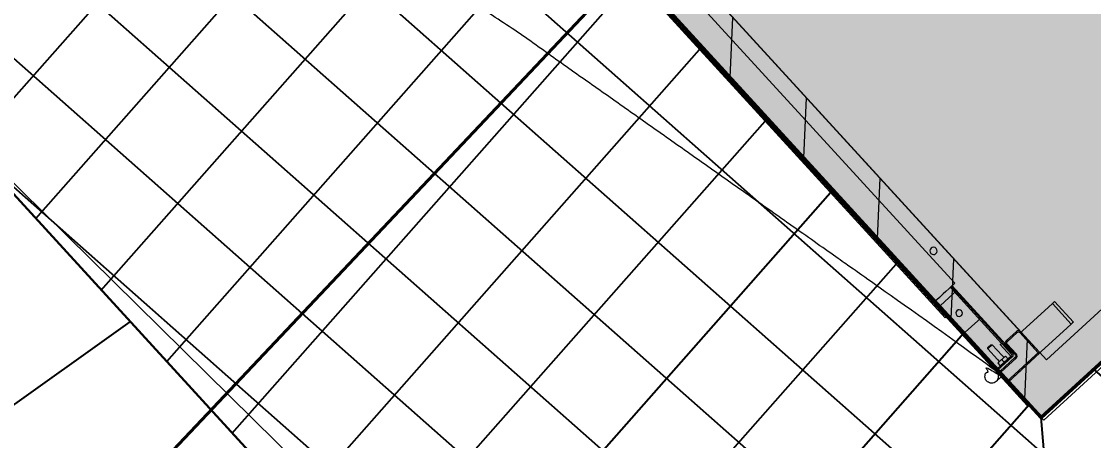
# Model space of a CAD drawing. Header units: metres. Extents: x 2302534 to 2308412, y 452340 to 454783.
# Drawn here: x 2306840.295 to 2306842.061, y 453318.71 to 453319.4 of the extents above; entities that cross this region are included whole.
import ezdxf

# ---------------------------------------------------------------- set-up
doc = ezdxf.new("R2010")
doc.units = ezdxf.units.M
for name, color, linetype in [('АД_серый', 250, 'Continuous'), ('ГП_здания', 7, 'Continuous'), ('ГП_ПЗМ', 7, 'Continuous'), ('ГП_Размеры проезд', 7, 'Continuous'), ('ПП_Дорога_Покрытия_Газон', 3, 'Continuous')]:
    doc.layers.add(name, color=color, linetype=linetype)
for name, color, linetype, lineweight in [('ГП_АД том 3.2.6', 250, 'Continuous', 40), ('ГП_Борт_БР100.20.8', 15, 'Continuous', 30), ('ГП_ВП', 1, 'Continuous', 40), ('ГП_Контур здания', 250, 'Continuous', 40)]:
    doc.layers.add(name, color=color, linetype=linetype, lineweight=lineweight)
doc.layers.add('ГП_Штриховка отмостки', color=7, linetype='Continuous', true_color=0xfbfccf)
doc.styles.add('ASML', font='isocpeui.ttf')
doc.styles.add('Ck_rus', font='isocpeur.ttf', dxfattribs={"width": 0.8, "oblique": 15, "height": 2.5})
doc.dimstyles.new('ASML', dxfattribs={"dimtxt": 2.299999999999999, "dimasz": 1.5, "dimexe": 0.5, "dimexo": 0.5, "dimgap": 0.5, "dimtad": 1, "dimzin": 0, "dimdsep": 46, "dimtxsty": 'ASML', "dimblk": 'OBLIQUE', "dimcen": 0.09, "dimdle": 0.5, "dimadec": 0, "dimazin": 0, "dimtfac": 1, "dimtofl": 0, "dimtmove": 0, "dimatfit": 3, "dimldrblk": 'NONE', "dimfxl": 1, "dimtolj": 1, "dimtzin": 0, "dimarcsym": 0})
doc.dimstyles.new('Ck_Линейный р-р', dxfattribs={"dimscale": 0, "dimtxt": 2.5, "dimasz": 1, "dimexe": 0.5, "dimexo": 0.5, "dimtad": 1, "dimzin": 1, "dimtxsty": 'Ck_rus', "dimblk": 'OBLIQUE', "dimcen": 0, "dimdle": 0.1, "dimadec": 0, "dimazin": 0, "dimtfac": 1, "dimtofl": 0, "dimtmove": 1, "dimatfit": 3, "dimfxl": 1, "dimarcsym": 0})
pattern_1 = [(44.99999999999999, (-170.550000310779, -0.6123622762524974), (-0.1325825214724776, 0.1325825214724777), [])]

# ---------------------------------------------------------------- blocks, each defined once
blk = doc.blocks.new('A$C7632e6d5')
h = blk.add_hatch(color=1)
h.dxf.hatch_style = 1
h.paths.add_polyline_path([(82.32271504960953, 71.87588236131705), (87.39814728498457, 76.58027648087591), (84.01644533313811, 80.2223901382531), (78.94500458659604, 75.51369717583293)])
at = {"layer": 'ГП_Штриховка отмостки'}
h = blk.add_hatch(dxfattribs=at)
h.set_pattern_fill('ANSI37', color=8, scale=0.05, angle=-176.0654856050259)
h.set_pattern_definition([(228.934514394974, (-2303574.436176995, -469165.0793018829), (0.1196910312101103, -0.1042862385353909), []), (318.9345143949739, (-2303574.436176995, -469165.0793018829), (0.1042862385353909, 0.1196910312101103), [])])
h.paths.add_polyline_path([(82.26973179401828, 70.46327148389535), (88.81197690265253, 76.52724751317874), (84.0688520744443, 81.63562193204416), (77.53175198938698, 75.56610468204599)])
h.paths.add_polyline_path([(82.32271504960953, 71.87588236131705), (87.39814728498457, 76.58027648087591), (84.01644533313811, 80.2223901382531), (78.94500458659604, 75.51369717583293)], flags=16)
at = {"layer": 'ПП_Дорога_Покрытия_Газон'}
h = blk.add_hatch(dxfattribs=at)
h.set_pattern_fill('ANSI37', color=256, scale=0.15, angle=-9.079720899067834)
h.set_pattern_definition([(35.92027910093217, (-2303574.436176991, -469165.0793018831), (-0.2793963600730039, 0.3856834666899221), []), (125.9202791009321, (-2303574.436176991, -469165.0793018831), (-0.3856834666899221, -0.2793963600730038), [])])
h.paths.add_polyline_path([(60.3112386232242, 59.58024125901284), (59.63095843838527, 60.3130535944947), (46.17589415889233, 47.82252489158418), (46.4391882577911, 48.06671569799073), (47.11932749673723, 47.33405518502695)], flags=17)
h.paths.add_polyline_path([(73.50080439820886, 71.82425012340536), (72.82066451897845, 72.55691130988998), (72.85923600476235, 72.5930529673351), (60.68540542153641, 61.2919118165737), (60.73043244378641, 61.33342458354309), (61.41049947589635, 60.60069636185653)], flags=17)
h.paths.add_polyline_path([(82.23717350093648, 79.93431096075801), (81.55684875277802, 80.66717131744372), (73.91982856253162, 73.57761620526435), (74.60013779532164, 72.84477257140679)], flags=17)
h.paths.add_polyline_path([(45.33974296459928, 47.04631377983605), (23.3530926797539, 26.63579169602599), (24.45249379053712, 27.65624120814027), (25.13263251492754, 26.92358125629835), (46.01999409915879, 46.31353273754939)], flags=17)
h.paths.add_polyline_path([(24.03329910337925, 25.90305880922824), (23.3530926797539, 26.63579169602599), (-8.154977762605993, -2.613195566285867), (-7.474638138897716, -3.346078563889022), (-0.811167042236775, 2.839696951850783), (-1.490673610474914, 3.571649865887593), (-0.3919996698386967, 4.592882677388843), (0.2881770255044103, 3.860207913559861), (4.391922431997954, 7.670624415099155), (3.712170023471117, 8.402842137904372), (4.738212448079138, 9.355332003324293), (5.418419823981821, 8.622624197625555)], flags=17)
h.paths.add_polyline_path([(24.18905503954738, -7.236383713898248), (26.33775655087084, -5.150277792010456), (39.35739249177277, 7.228523356141522), (49.14229197287932, 17.19616049760952), (56.56722341710701, 25.28978056699271), (69.15530583960935, 39.44374950992642), (76.79078523395583, 48.64899586181855), (81.75519590359181, 54.89451019075932), (87.93683057185262, 62.73208366596373), (93.47567666321991, 69.82270497287391), (97.11998679302633, 74.58920164138544), (102.9346037069335, 82.03830233204644), (103.7287387764081, 83.04627138003707), (94.65400612726808, 92.825449949014), (82.61929736100137, 81.65345756267197), (82.65636680880561, 81.68749484594446), (83.33650690549985, 80.95483340835199), (92.76899372274057, 89.71110743464668), (92.08885340951383, 90.44376911327709), (93.18818678800017, 91.46429158875253), (93.86832712730393, 90.73162988200782), (94.60146527923644, 91.41220952983713), (100.2956830393523, 85.27822105929955), (91.96348395757377, 77.54185506375507), (91.01050745602696, 78.56833649240434), (82.26973192067815, 70.4632713473984), (80.45642357179895, 72.41621551878052), (65.06957215163857, 58.12952651106752), (65.4772236882709, 57.69048330828081), (51.18656635843217, 44.42267238441854), (55.33618907025084, 39.95276943343924), (40.67865497199818, 26.34548599045956), (38.84153439104557, 28.32440099894302), (14.58335999352857, 5.804388232936616), (11.89521148242056, 8.700016053684521), (-6.713626878336071, -8.575450384581927), (-9.673124911263585, -5.387384687899611), (-10.35347748920321, -4.654499729338567), (-11.08635868271813, -5.334843823336996), (-6.768822535872459, -10.01108674914576), (11.25972047122195, 6.739821804163511)])
h.paths.add_polyline_path([(-5.455037850420922, -11.15863951260689), (10.36698874272406, -6.370085386035498), (19.37366076931357, -6.22347536671441), (20.68380543123931, -7.777965232788119), (21.45090384501964, -7.102505523827858), (11.1873666071333, 4.998090377135667)])
at = {"layer": 'ГП_Борт_БР100.20.8'}
blk.add_lwpolyline([(65.06957214977592, 58.12952650943771), (80.4563833079301, 72.4161781342118), (82.27040737913921, 70.46389768028166), (91.01050745369866, 78.56833649030887), (91.96348395757377, 77.54185506375507), (100.295683035627, 85.27822105964879), (94.60146527504548, 91.41220952977892), (93.86834506224841, 90.73161055770468), (93.18818678800017, 91.46429158886895), (92.08885340951383, 90.44376911310246), (92.76913203904404, 89.71095843426883), (83.3367825364694, 80.954536478268), (82.656366804149, 81.68749484646833), (81.55703501263633, 80.66697384300642), (82.23748318012804, 79.93397736363113), (74.60068394662812, 72.84418425097829), (73.91982855414972, 73.57761621009558), (72.8206645110622, 72.55691130983178), (73.50138056324793, 71.82362946728244), (61.41140568396076, 60.59971999051049)], dxfattribs=at)
at = {"layer": 'ГП_Контур здания', "color": 250, "lineweight": 50, "ltscale": 100}
blk.add_lwpolyline([(82.32271504960953, 71.87588236131705), (87.39814728498457, 76.58027648087591), (84.01644533313811, 80.2223901382531), (78.94500458659604, 75.51369717583293)], close=True, dxfattribs=at)
at = {"layer": 'ГП_Штриховка отмостки'}
blk.add_lwpolyline([(82.26973179401828, 70.46327148389535), (88.81197690265253, 76.52724751317874), (84.0688520744443, 81.63562193204416), (77.53175198938698, 75.56610468204599)], close=True, dxfattribs=at)
blk = doc.blocks.new('АД 3.2.6')
at = {"layer": 'АД_серый'}
h = blk.add_hatch(dxfattribs=at)
h.set_pattern_fill('ANSI37', color=256, scale=0.25)
h.set_pattern_definition([(45, (-2306965.942214189, -453205.9558217908), (-0.5612660075668221, 0.5612660075668221), []), (135, (-2306965.942214189, -453205.9558217908), (-0.5612660075668221, -0.5612660075668221), [])])
edge = h.paths.add_edge_path()
edge.add_line((1053.931858262978, 1206.085364604951), (1054.025428426452, 1208.204838068981))
edge.add_line((1054.025428426452, 1208.204838068981), (1018.62202177057, 1175.791896252776))
edge.add_line((1018.62202177057, 1175.791896252776), (966.9920535609126, 1128.523022957379))
edge.add_line((966.9920535609126, 1128.523022957379), (878.4835366290062, 1047.490668736223))
edge.add_line((878.4835366290062, 1047.490668736223), (841.6049879081548, 1013.727187810931))
edge.add_line((841.6049879081548, 1013.727187810931), (814.3148618540725, 988.7422119260882))
edge.add_line((814.3148618540725, 988.7422119260882), (777.4363131327555, 954.9787310006212))
edge.add_line((777.4363131327555, 954.9787310006212), (740.5577644109726, 921.2152500751544))
edge.add_line((740.5577644109726, 921.2152500751544), (666.8006669683381, 853.688288224279))
edge.add_line((666.8006669683381, 853.688288224279), (629.9221182465553, 819.9248072987538))
edge.add_line((629.9221182465553, 819.9248072987538), (593.0435695252381, 786.1613263734034))
edge.add_line((593.0435695252381, 786.1613263734034), (556.1650208039209, 752.3978454478784))
edge.add_line((556.1650208039209, 752.3978454478784), (292.4177803383209, 510.9288822882226))
edge.add_line((292.4177803383209, 510.9288822882226), (59.0611517210491, 297.2834880872979))
edge.add_arc((479.2476420179009, -161.6700198940816), 622.2499571043782, 132.4750910232818, 141.1317967697561)
edge.add_line((-5.230899143964052, 228.8111605360173), (-27.95818131137639, 200.6129245422199))
edge.add_arc((-516.7190344384871, 594.5455753061105), 627.7500337613743, 312.4752306833454, 321.13179661119204, ccw=False)
edge.add_line((-92.81738088419661, 131.5364036892424), (-212.2346827834844, 22.20554245897802))
edge.add_line((-212.2346827834844, 22.20554245897802), (-211.2217755680904, 21.09918854956049))
edge.add_line((-211.2217755680904, 21.09918854956049), (-91.80447366833687, 130.4300497798249))
edge.add_arc((-516.7190344450063, 594.5455753099523), 629.2500337688797, 312.4752306950525, 321.1317966232948)
edge.add_line((-26.79029394825921, 199.6716280389228), (-4.063011780846863, 227.869864032662))
edge.add_arc((479.2476419592276, -161.6700198383187), 620.7499570236596, 132.4750910105345, 141.1317967585854, ccw=False)
edge.add_line((60.07405624445528, 296.1771317132516), (293.4460430885665, 509.8365623930585))
edge.add_line((293.4460430885665, 509.8365623930585), (557.1779512828215, 751.2914607239654))
edge.add_line((557.1779512828215, 751.2914607239654), (594.0565019296482, 785.0549395463312))
edge.add_line((594.0565019296482, 785.0549395463312), (630.9350525764748, 818.8184183685224))
edge.add_line((630.9350525764748, 818.8184183685224), (667.8136032237671, 852.5818971908302))
edge.add_line((667.8136032237671, 852.5818971908302), (741.5707045174204, 920.1088548353292))
edge.add_line((741.5707045174204, 920.1088548353292), (778.4492551647127, 953.8723336576367))
edge.add_line((778.4492551647127, 953.8723336576367), (815.3278058115393, 987.6358124798862))
edge.add_line((815.3278058115393, 987.6358124798862), (842.6179332900792, 1012.620786808373))
edge.add_line((842.6179332900792, 1012.620786808373), (879.4964839369057, 1046.384265630448))
edge.add_line((879.4964839369057, 1046.384265630448), (968.0050054900348, 1127.416614804009))
edge.add_line((968.0050054900348, 1127.416614804009), (1019.634976395406, 1174.685485154914))
edge.add_line((1019.634976395406, 1174.685485154914), (1053.931858262978, 1206.085364604951))
blk = doc.blocks.new('_Oblique')
at = {"color": 0, "linetype": 'ByBlock', "lineweight": -2}
blk.add_line((-0.5, -0.5), (0.5, 0.5), dxfattribs=at)
blk = doc.blocks.new('*D141')
at = {"layer": 'ГП_Размеры проезд', "color": 0, "lineweight": -2, "transparency": 16777216}
for p, q in [((2306835.10241459, 453319.8646964231), (2306836.747809851, 453320.6589252528)), ((2306836.747809851, 453320.6589252528), (2306839.033147563, 453318.1619217308)), ((2306834.764839909, 453320.23353695), (2306834.427265228, 453320.6023774774)), ((2306834.443062486, 453319.9390359315), (2306834.949260173, 453320.4023242905)), ((2306834.764839909, 453320.23353695), (2306835.43998927, 453319.4958558961)), ((2306835.118211846, 453319.2013548776), (2306835.624409534, 453319.6646432368)), ((2306835.43998927, 453319.4958558961), (2306835.77756395, 453319.1270153686))]:
    blk.add_line(p, q, dxfattribs=at)
at = {"layer": 'ГП_Размеры проезд', "color": 0, "lineweight": -2, "transparency": 16777216, "xscale": 0.5, "yscale": 0.5, "zscale": 0.5}
for p, rotation in [((2306834.764839909, 453320.23353695), 312.4657500915008), ((2306835.43998927, 453319.4958558961), 132.4657500915007)]:
    blk.add_blockref('_Oblique', p, dxfattribs=dict(at, rotation=rotation))
at = {"layer": 'ГП_Размеры проезд', "color": 0, "lineweight": 25, "transparency": 16777216, "insert": (2306838.812580026, 453320.2543601943), "char_height": 1.25, "attachment_point": 5, "rotation": 312.46575009150075, "style": 'Ck_rus', "bg_fill": 3, "box_fill_scale": 1.1, "bg_fill_color": 9, "bg_fill_true_color": 13158600, "bg_fill_transparency": 0}
blk.add_mtext('1,00', dxfattribs=at)
blk = doc.blocks.new('*D142')
at = {"layer": 'ГП_Размеры проезд', "color": 0, "lineweight": -2, "transparency": 16777216}
for p, q in [((2306835.118290774, 453319.201517695), (2306835.624105354, 453319.6647039184)), ((2306835.405962885, 453319.5327423221), (2306837.02625322, 453317.7633320152)), ((2306836.216108052, 453318.6480371687), (2306840.829239868, 453318.0922264202)), ((2306840.829239868, 453318.0922264202), (2306843.250314184, 453315.4483336844)), ((2306836.671046459, 453317.5058574462), (2306837.17686104, 453317.9690436695))]:
    blk.add_line(p, q, dxfattribs=at)
at = {"layer": 'ГП_Размеры проезд', "color": 0, "lineweight": -2, "transparency": 16777216, "xscale": 0.5, "yscale": 0.5, "zscale": 0.5}
for p, rotation in [((2306835.43973021, 453319.4958672931), 132.4810637953502), ((2306836.992485895, 453317.8002070442), 312.4810637953502)]:
    blk.add_blockref('_Oblique', p, dxfattribs=dict(at, rotation=rotation))
at = {"layer": 'ГП_Размеры проезд', "color": 0, "lineweight": 25, "transparency": 16777216, "insert": (2306842.961652749, 453317.6144631788), "char_height": 1.25, "attachment_point": 5, "rotation": 312.4810637953502, "style": 'Ck_rus', "bg_fill": 3, "box_fill_scale": 1.1, "bg_fill_color": 9, "bg_fill_true_color": 13158600, "bg_fill_transparency": 0}
blk.add_mtext('2,30', dxfattribs=at)
blk = doc.blocks.new('ПЗМ_площадка ОП')
at = {"layer": 'ГП_ПЗМ'}
blk.add_lwpolyline([(19.165861309506, 245.2365397338872), (11.78537028748542, 238.4794336403138), (11.78536800807342, 225.2365421935683), (25.66344792023301, 225.2365417115507), (31.78536836151034, 232.8844641703181), (31.78536800760776, 245.2365421953146), (29.48253753781319, 245.2365414382657), (26.83172943815589, 242.8133342065266), (24.61274278722703, 245.2365405802266)], close=True, dxfattribs=at)
at = {"layer": 'ГП_ПЗМ', "flags": 128}
blk.add_lwpolyline([(17.84286493109539, 236.0069225601619), (22.04286493128166, 236.0069225601619), (22.04286493128166, 238.0819225601736), (22.04286493128166, 233.9319225601503), (22.04286493128166, 236.0069225601619), (27.40669068880379, 236.0069225601619), (26.83172943815589, 242.8133342065266)], dxfattribs=at)
blk = doc.blocks.new('КТП')
at = {"layer": 'ГП_здания', "lineweight": 13}
h = blk.add_hatch(dxfattribs=at)
h.set_pattern_fill('ANSI31', color=256, angle=180, style=0)
h.set_pattern_definition([(225, (1891.85587340155, 1265.748659996706), (2.245064030267286, -2.245064030267289), [])])
h.paths.add_polyline_path([(-24.42911558239938, 92.30173615048987), (-24.42911558239939, 34.30173615048989), (145.0708844176006, 34.30173615048991), (145.0708844176006, 92.30173615048992)], flags=16)
h.paths.add_polyline_path([(-26.17911558239938, 94.05173615048989), (-26.17911558239939, 32.55173615048989), (146.8208844176006, 32.55173615048991), (146.8208844176006, 94.05173615048992)])
h = blk.add_hatch(dxfattribs=at)
h.set_pattern_fill('МЕТАЛЛ', color=256, scale=0.375, angle=45, style=0, pattern_type=0)
h.set_pattern_definition(pattern_1)
h.paths.add_polyline_path([(-25.37911558239819, 35.35173615049052), (-26.17911558239825, 35.35173615049052), (-26.23844306338299, 35.3712361504904), (-26.27463282678377, 35.42213115049026), (-26.27911558239816, 35.45173615049043), (-26.27911558239816, 63.10173615049052), (-26.25961558239828, 63.16106363147537), (-26.20872058239819, 63.19725339487604), (-26.17911558239825, 63.20173615049043), (-25.32911558239823, 63.20173615049043), (-25.28988549190625, 63.22073615049067), (-25.27911558239816, 63.25173615049061), (-25.27911558239816, 63.82673615049043), (-25.2291155823982, 63.82673615049043), (-25.2291155823982, 63.25173615049061), (-25.2486155823982, 63.19240866950576), (-25.29951058239817, 63.15621890610509), (-25.32911558239823, 63.15173615049025), (-26.17911558239825, 63.15173615049025), (-26.2183456728901, 63.13273615049047), (-26.2291155823982, 63.10173615049052), (-26.22911558239821, 35.45173615049043), (-26.2101155823982, 35.41250605999858), (-26.17911558239825, 35.40173615049025), (-25.37911558239819, 35.40173615049025), (-25.33988549190633, 35.42073615049048), (-25.32911558239823, 35.45173615049043), (-25.32911558239823, 36.02673615049025), (-25.27911558239817, 36.02673615049025), (-25.27911558239817, 35.45173615049043), (-25.29861558239827, 35.39240866950559), (-25.34951058239824, 35.35621890610491)])
h = blk.add_hatch(dxfattribs=at)
h.set_pattern_fill('МЕТАЛЛ', color=256, scale=0.375, angle=45, style=0, pattern_type=0)
h.set_pattern_definition([(44.99999999999999, (-170.550000310779, -0.6123622762524974), (-0.2651650429449553, 0.2651650429449553), [])])
h.paths.add_polyline_path([(-24.42911558239825, 34.75173615049153), (-24.47911558239821, 34.75173615049153), (-24.47911558239821, 35.87673615049153), (-24.4984489157315, 35.9269976886917), (-24.54648150832418, 35.95134661164138), (-24.55411558239826, 35.95173615049134), (-25.10411558239821, 35.95173615049134), (-25.15437712059816, 35.93240281715817), (-25.1787260435483, 35.88437022456583), (-25.17911558239814, 35.87673615049153), (-25.17911558239826, 35.32673615049134), (-25.19871558239811, 35.25953615049139), (-25.2513690223982, 35.21341007049159), (-25.30411558239825, 35.20173615049134), (-26.15411558239816, 35.20173615049134), (-26.20437712059811, 35.18240281715816), (-26.22872604354825, 35.13437022456583), (-26.22911558239821, 35.12673615049152), (-26.22911558239821, 33.45173615049134), (-26.27911558239816, 33.45173615049134), (-26.27911558239816, 35.12673615049152), (-26.25951558239819, 35.19393615049148), (-26.20686214239822, 35.24006223049128), (-26.15411558239816, 35.25173615049153), (-25.30411558239825, 35.25173615049153), (-25.25385404419831, 35.27106948382471), (-25.22950512124805, 35.31910207641749), (-25.22911558239821, 35.32673615049134), (-25.22911558239821, 35.87673615049153), (-25.20951558239813, 35.94393615049148), (-25.15686214239816, 35.99006223049128), (-25.10411558239821, 36.00173615049153), (-24.55411558239826, 36.00173615049153), (-24.48691558239818, 35.98213615049144), (-24.44078950239816, 35.92948271049136), (-24.42911558239814, 35.87673615049153)])
h = blk.add_hatch(dxfattribs=at)
h.set_pattern_fill('МЕТАЛЛ', color=256, scale=0.375, angle=45, style=0, pattern_type=0)
h.set_pattern_definition(pattern_1)
h.paths.add_polyline_path([(-26.22911558239821, 34.7017361504918), (-26.22911558239821, 34.75173615049153), (-24.42911558239825, 34.75173615049153), (-24.42911558239825, 34.7017361504918)])
for p, q in [((-25.2291155823981, 39.17673615049034), (-25.2291155823981, 35.87673615048834)), ((-25.12756003937136, 35.99951789765782), (-25.12594160247648, 36.00173615048834)), ((-24.53067119257355, 35.99951791047625), (-24.53228956231988, 36.00173615048834)), ((-22.67911558239871, 34.70173615049134), (-22.67911558239871, 35.85173615049143)), ((-26.27911558239816, 35.12673615048834), (-26.27911558239816, 35.45173615049043)), ((-25.98099058239814, 35.40173615049025), (-25.99168340712902, 35.40460128424184)), ((-25.57724058239819, 35.40173615049025), (-25.56654775766742, 35.40460128424184)), ((-25.5666155823983, 35.40458311066004), (-25.5666155823983, 35.41339163607972)), ((-26.55411558239621, 35.05173615049216), (-26.27911558239623, 35.05173615049216)), ((-26.17594160247643, 35.25173615048834), (-26.17755997221957, 35.24951791048079))]:
    blk.add_line(p, q, dxfattribs=at)
for points in [[(-26.17911558239938, 94.05173615048989), (-26.17911558239939, 32.55173615048989), (146.8208844176006, 32.55173615048991), (146.8208844176006, 94.05173615048992)], [(-24.42911558239938, 92.30173615048987), (-24.42911558239939, 34.30173615048989), (145.0708844176006, 34.30173615048991), (145.0708844176006, 92.30173615048992)], [(-24.42911558239814, 34.75173615048834), (-26.22911558239821, 34.7517361504888), (-26.22911558239821, 34.7017361504918), (-24.42911558239871, 34.70173615049134)]]:
    blk.add_lwpolyline(points, close=True, dxfattribs=at)
for points in [[(-24.42911558239814, 35.87673615048834), (-24.42911558239813, 90.72673615048826, -0.4142135623730951), (-24.55411558239824, 90.60173615049189)], [(-25.27911558239645, 63.10173615049052), (-26.2291155823982, 63.10173615049052), (-26.22911558239826, 35.45173615049043, 0.4142135623730951), (-26.17911558239825, 35.40173615049044), (-25.37911558239819, 35.40173615049025, 0.4142135623730951), (-25.32911558239819, 35.45173615049043), (-25.32911558239823, 36.02673615049025), (-25.27911558239817, 36.02673615049025), (-25.27911558239818, 35.45173615049043, -0.4142135623730951), (-25.37911558239819, 35.35173615049052), (-26.17911558239825, 35.35173615049043, -0.4142135623730951), (-26.27911558239816, 35.45173615049043), (-26.27911558239825, 63.10173615049052, -0.4142135623730951), (-26.17911558239825, 63.20173615049043), (-25.32911558239823, 63.20173615049061, 0.4142135623730951), (-25.27911558239816, 63.25173615049061), (-25.27911558239816, 63.82673615049043), (-25.2291155823982, 63.82673615049043), (-25.22911558239822, 63.25173615049061, -0.4142135623730951), (-25.32911558239823, 63.15173615049062), (-26.17911558239825, 63.15173615049025, 0.4142135623730951), (-26.22911558239825, 63.10173615049052)], [(-25.90411558239817, 36.27173615049014), (-25.8641155823982, 36.31173615049011), (-25.85272774171995, 36.31173615049011), (-25.69411558239824, 36.31173615049011), (-25.65411558239816, 36.27173615049014), (-25.67086240692515, 36.27173615049014), (-25.88736875787129, 36.27173615049014), (-25.90411558239817, 36.27173615049014), (-25.90411558239817, 35.67173615049069), (-25.90411558239817, 35.57173615049033, -0.4142135623736278), (-25.91411558239816, 35.56173615049033)], [(-25.65411558239816, 36.27173615049014), (-25.65411558239816, 35.67173615049069), (-25.65411558239816, 35.57173615049033, 0.4142135623736278), (-25.64411558239817, 35.56173615049033)]]:
    blk.add_lwpolyline(points, format="xyb", dxfattribs=at)
for points in [[(-26.27911558239816, 38.40173615049025), (-26.32911558239823, 38.40173615049025), (-26.32911558239822, 60.15173615049025), (-26.27911558239816, 60.15173615049025)], [(-26.2291155823982, 59.37673615049061), (-25.93518159957613, 59.37673615049016), (-25.88214859098718, 59.37673615049016), (-25.7248262605168, 59.37673615049016), (-25.58340490427951, 59.37673615049016), (-25.42608257380913, 59.37673615049016), (-25.37304956522018, 59.37673615049016), (-25.07911558239811, 59.37673615049016), (-25.07911558239812, 39.17673615049034), (-25.37304956522019, 39.17673615049034), (-25.42608257380914, 39.17673615049034), (-25.58340490427952, 39.17673615049034), (-25.72482626051681, 39.17673615049034), (-25.88214859098719, 39.17673615049034), (-25.93518159957614, 39.17673615049034), (-26.22911558239821, 39.17673615049034)], [(-25.32911558239823, 38.90173615049025), (-25.42911558239826, 38.90173615049025), (-26.12911558239819, 38.90173615049025), (-26.22911558239821, 38.90173615049025)], [(-25.32911558239823, 39.17673615049034), (-25.32911558239823, 36.05350391744333), (-25.27911558239793, 36.05350391744333), (-25.27911558239817, 39.17673615049034)], [(-25.32911558239823, 37.40173615049025), (-25.42911558239826, 37.40173615049025), (-26.12911558239819, 37.40173615049025), (-26.22911558239821, 37.40173615049025)], [(-25.57064318631387, 35.40350391744323), (-25.40411558239794, 35.40350391744323), (-25.40411558239794, 36.05350391744333), (-25.37911558239819, 36.05350391744333), (-25.32911558239823, 36.05350391744333)], [(-25.15187675400796, 35.99225182252985), (-25.14049228252861, 36.00173615048834), (-25.10411558239821, 36.00173615048834)], [(-24.50635242399016, 35.99225100104695), (-24.51206237590429, 35.99704855610525), (-24.51219447048629, 35.9971585065332), (-24.51245881781301, 35.99737840738908), (-24.51298814042457, 35.99781820910084), (-24.51404925993541, 35.99869781252437), (-24.51618109575338, 36.00045701937188), (-24.51773888226763, 36.00173615048834), (-24.55411558239814, 36.00173615048834)], [(-24.42911558239871, 35.85173615049189), (-24.35411558239866, 35.85173615049143), (-22.90411558239873, 35.85173615049143), (-22.67911558239871, 35.85173615049143), (-22.60411558239866, 35.85173615049143), (-22.55411558239871, 35.85173615049143), (-22.55411558239871, 34.70173615049134), (-22.60411558239866, 34.70173615049134), (-22.67911558239871, 34.70173615049134), (-22.90411558239873, 34.70173615049134), (-24.35411558239866, 34.70173615049134), (-24.42911558239871, 34.70173615049134)], [(-25.98758797848245, 35.40350391744323), (-26.15411558239816, 35.40350391744323), (-26.15411558239816, 35.47673615049053), (-26.17911558239825, 35.47673615049053), (-26.22911558239821, 35.47673615049053)], [(-25.77911558239816, 35.56173615049056), (-25.99161558239825, 35.56173615049056), (-25.99161558239825, 35.41339163607972), (-25.99161558239825, 35.40458312099327)], [(-26.15411558239816, 35.25173615048834), (-26.19049228252857, 35.25173615048834), (-26.19630083043456, 35.24693860575644), (-26.19643281896015, 35.24682865532986), (-26.19669663602065, 35.24660875447671), (-26.19722362556706, 35.24616895276995), (-26.19827498946279, 35.24528934935097), (-26.20036696127716, 35.24353014247208), (-26.20187874069813, 35.24225100109197)]]:
    blk.add_lwpolyline(points, dxfattribs=at)
for points in [[(-24.67911558239813, 40.75173615048834, 0.4142135623730951), (-24.82911558239812, 40.90173615048834, 2.414213562373094)], [(-25.77911558239816, 38.28923615049026, 0.9999999999999998), (-25.77911558239816, 38.01423615049025, 0.9999999999999998)], [(-24.55411558239826, 35.95173615049153, -0.4142135623730951), (-24.47911558239809, 35.87673615048834), (-24.47911558239809, 34.75173615048834), (-24.42911558239814, 34.75173615048834), (-24.42911558239825, 35.87673615049153, 0.4142135623730951), (-24.55411558239814, 36.00173615048834), (-25.10411558239821, 36.00173615049153, 0.4142135623730951), (-25.22911558239821, 35.87673615049153), (-25.2291155823981, 35.32673615048862, -0.4142135623730951), (-25.30411558239814, 35.25173615048834), (-26.15411558239816, 35.25173615049153, 0.4142135623730951), (-26.27911558239816, 35.12673615049152), (-26.27911558239816, 33.45173615048862), (-26.22911558239821, 33.45173615048862), (-26.22911558239821, 35.12673615048834, -0.4142135623730951), (-26.15411558239816, 35.20173615049153), (-25.30411558239825, 35.20173615049134, 0.4142135623730951), (-25.17911558239826, 35.32673615049134), (-25.17911558239814, 35.87673615048834, -0.4142135623730951), (-25.10411558239821, 35.95173615049153)]]:
    blk.add_lwpolyline(points, format="xyb", close=True, dxfattribs=at)
blk.add_rational_spline([(-26.27911558239621, 35.3267361504918), (-26.27911558239621, 35.05173615201736), (-26.55411558239621, 35.05173615201736), (-26.82911558239621, 35.05173615201736), (-26.82911558239621, 35.3267361504918), (-26.82911558239621, 35.60173614896624), (-26.55411558239621, 35.60173614896624), (-26.41661558239622, 35.60173615049189), (-26.27911558239623, 35.60173615049189), (-29.17293460369569, 48.84575111610047), (-32.06675362499663, 62.08976608323382), (-29.31993576652386, 63.31245499636196), (-26.3132995011496, 63.3017361504944), (-29.31993576652306, 63.29101730462146), (-32.06675362499664, 64.51370621774954), (-29.17293460369569, 77.75772118488294), (-26.27911558239474, 91.00173615201629), (-26.41661558239621, 91.00173615049152), (-26.55411558239619, 91.00173615049152), (-26.82911558239619, 91.00173615201716), (-26.82911558239619, 91.27673615049162), (-26.82911558239619, 91.55173614896606), (-26.55411558239619, 91.55173614896606), (-26.27911558239619, 91.55173614896606), (-26.27911558239619, 91.27673615049162)], [1, 0.7071067811865476, 1, 0.7071067811865476, 1, 0.7071067811865476, 1, 1, 1, 1, 1, 0.9777841399754178, 1, 0.977784139975429, 1, 1, 1, 1, 1, 0.7071067811865476, 1, 0.7071067811865476, 1, 0.7071067811865476, 1], degree=2, knots=[0, 0, 0, 1.570796326794896, 1.570796326794896, 3.141592653589793, 3.141592653589793, 4.712388980384689, 4.712388980384689, 5.712388980384689, 5.712388980384689, 6.712388980384689, 6.712388980384689, 7.1347500415629, 7.1347500415629, 7.557111102741002, 7.557111102741002, 8.557111102741002, 8.557111102741002, 9.557111102741002, 9.557111102741002, 11.1279074295359, 11.1279074295359, 12.69870375633079, 12.69870375633079, 14.26950008312569, 14.26950008312569, 14.26950008312569], dxfattribs=at)
blk.add_open_spline([(-25.77911558239816, 35.41339163607971), (-25.77911558239816, 35.46283980754999), (-25.77911558239816, 35.51228797902027), (-25.77911558239816, 35.56173615049055), (-25.70828224906484, 35.56173615049042), (-25.63744891573151, 35.56173615049027), (-25.56661558239819, 35.56173615049012), (-25.56661558239823, 35.51228797901999), (-25.56661558239827, 35.46283980754986), (-25.56661558239831, 35.41339163607974), (-25.57473401517882, 35.41213586484264), (-25.59106921188379, 35.40982319968589), (-25.61202408046757, 35.40752193099752), (-25.62936446089384, 35.40610552011276), (-25.64303802006941, 35.40527356862503), (-25.65706446903255, 35.40473709960679), (-25.67114628668537, 35.40453013605111), (-25.68521218194519, 35.40465634694738), (-25.69936356979031, 35.40511506943176), (-25.71361110535793, 35.40590839004563), (-25.72777938681816, 35.40701538986832), (-25.74941274489493, 35.40915504272152), (-25.7665326359645, 35.41144489739236), (-25.77911558239816, 35.41339163607972), (-25.79156559346939, 35.41146561455799), (-25.80831496667486, 35.40921635553241), (-25.82955507806196, 35.40710110548753), (-25.84312128533145, 35.40601394435908), (-25.85723467995194, 35.4051881086757), (-25.87166237261545, 35.40468225480026), (-25.88599866997936, 35.40452666168676), (-25.90015399932668, 35.40471205943641), (-25.91419481152548, 35.40522410757285), (-25.92814621474554, 35.40605116942015), (-25.94599055826518, 35.40749512059938), (-25.96710528585891, 35.40981574030229), (-25.9836429203823, 35.41215826611097), (-25.99161558239825, 35.41339163607972)], degree=3, knots=[0, 0, 0, 0, 1, 1, 1, 2, 2, 2, 3, 3, 3, 4.85854188342387, 6.704581469416343, 7.662724112605206, 8.66112364309236, 9.67269863126344, 10.67571821631976, 11.65421235438674, 12.63131026804574, 13.62244621017588, 14.59164904897848, 15.52448195345134, 18, 18, 18, 20.63319069838721, 21.54486844208685, 22.49688419942599, 23.50557091327102, 24.53335110400568, 25.55230404053693, 26.54194952981973, 27.53165018397441, 28.52651705078265, 29.49730788092186, 31.31188792800787, 33, 33, 33, 33], dxfattribs=at)

msp = doc.modelspace()

# ---------------------------------------------------------------- block references
at = {"layer": 'ГП_АД том 3.2.6'}
msp.add_blockref('АД 3.2.6', (2306959.993951246, 453221.759960641), dxfattribs=at)

# ---------------------------------------------------------------- next in the draw order: block references
at = {"layer": 'ГП_здания', "rotation": 359.6043627680296}
msp.add_blockref('A$C7632e6d5', (2306759.1575462, 453247.4420459768), dxfattribs=at)

# ---------------------------------------------------------------- next in the draw order: hatches: boundary and pattern name
at = {"layer": 'ГП_ПЗМ'}
h = msp.add_hatch(dxfattribs=at)
h.set_pattern_fill('ANSI31', color=1, angle=5156.620156177408, style=0)
h.set_pattern_definition([(161.620156177409, (0, 0), (-1.001125794145185, -3.01303371111197), [])])
h.paths.add_polyline_path([(2306753.625586686, 453236.3213401697), (2306766.928248769, 453240.2473422442), (2306766.92824861, 453241.1709747427), (2306746.928248618, 453241.1709747331), (2306748.330774795, 453239.6390572041), (2306750.971219042, 453236.3883500997)])
h.paths.add_polyline_path([(2306769.480301602, 453241.0005271821), (2306778.487771261, 453241.0849415781), (2306781.039456596, 453238.0792804699), (2306784.500662849, 453241.1709739272), (2306766.92824861, 453241.1709747427), (2306766.928248769, 453240.2473422442)])
h.paths.add_polyline_path([(2306805.299695552, 453261.1660884539), (2306786.928248609, 453261.1709747431), (2306786.928248026, 453243.4536920693), (2306798.563914197, 453254.3986295806)])
h.paths.add_polyline_path([(2306846.928249068, 453323.2760816943), (2306844.625418139, 453321.1709739872), (2306846.928248609, 453321.1709747443)], flags=17)
h.paths.add_polyline_path([(2306839.755623389, 453321.1709731292), (2306838.622099638, 453322.4088183297), (2306843.72593356, 453327.0823801403), (2306846.928249207, 453323.5853461854), (2306846.928248609, 453321.1709747443), (2306851.716101729, 453325.7603227043), (2306847.414418209, 453330.4584519924), (2306854.32516989, 453336.7860485449), (2306856.104739254, 453340.4481290626), (2306846.928250068, 453332.0467640379), (2306835.049039173, 453321.1709721185)])
h.paths.add_polyline_path([(2306847.41478683, 453330.458049445), (2306851.71647035, 453325.759920157), (2306858.627124391, 453332.0881673899), (2306854.325538512, 453336.7856459977)], flags=16)
h.paths.add_polyline_path([(2306823.618721369, 453304.7411800813), (2306819.71993787, 453301.1709729929), (2306826.92824861, 453301.1709747425), (2306826.928251255, 453313.7361348732), (2306813.203804531, 453301.1709714041), (2306816.718560074, 453301.1709727102), (2306816.128420918, 453301.8154240759), (2306821.660216557, 453306.879931771)])
h.paths.add_polyline_path([(2306794.355151323, 453281.1709720437), (2306794.0019276, 453281.5567673768), (2306806.928252128, 453293.3917588003), (2306806.928251854, 453295.42550517), (2306791.358569889, 453281.1709706899)])
h.paths.add_polyline_path([(2306806.908242885, 453281.1709735168), (2306823.884616131, 453281.1967594724), (2306826.928248122, 453284.3587354047), (2306826.92824861, 453301.1709747425), (2306819.71993787, 453301.1709729929), (2306818.087467016, 453299.676081314), (2306816.718560074, 453301.1709727102), (2306813.203804531, 453301.1709714041), (2306806.928251854, 453295.42550517), (2306806.928252128, 453293.3917588003), (2306807.277960401, 453293.7119421908), (2306813.355535412, 453287.0739393305)])
h.paths.add_polyline_path([(2306771.735820768, 453261.1709717128), (2306769.513335247, 453261.1709699755), (2306766.928252695, 453258.8377538835), (2306766.92824861, 453241.1709747427), (2306784.500662849, 453241.1709739272), (2306786.928248026, 453243.4536920693), (2306786.928248609, 453261.1709747431), (2306781.066959766, 453261.1725832286), (2306773.842908262, 453254.5584380023), (2306769.588605751, 453259.2050400038)])
h.paths.add_polyline_path([(2306786.924041596, 453266.5351681715), (2306781.066959766, 453261.1725832286), (2306786.928248609, 453261.1709747431)], flags=17)
h.paths.add_polyline_path([(2306771.735820768, 453261.1709717128), (2306786.626146424, 453274.8041492049), (2306786.92825051, 453274.4741873739), (2306786.928252453, 453277.1148754667), (2306769.513335247, 453261.1709699755)])
h.paths.add_polyline_path([(2306806.946609454, 453262.8207475812), (2306806.908242885, 453281.1709735168), (2306800.079502614, 453274.9187645155), (2306794.355151323, 453281.1709720437), (2306791.358569889, 453281.1709706899), (2306786.928252453, 453277.1148754667), (2306786.92825051, 453274.4741873739), (2306790.880448931, 453270.1575472062), (2306786.924041596, 453266.5351681715), (2306786.928248609, 453261.1709747431), (2306805.299695552, 453261.1660884539)])
h.paths.add_polyline_path([(2306748.034697982, 453242.1839690881), (2306746.928248618, 453241.1709747331), (2306766.92824861, 453241.1709747427), (2306766.928252695, 453258.8377538835)])
h.paths.add_polyline_path([(2306847.41478683, 453330.458049445), (2306851.71647035, 453325.759920157), (2306858.627124391, 453332.0881673899), (2306854.325538512, 453336.7856459977)], flags=17)
h.paths.add_polyline_path([(2306827.557104816, 453312.2811872078), (2306829.111665532, 453310.5835558094), (2306836.486671314, 453317.3370208197), (2306834.933915629, 453319.0326810696)], flags=16)
h.paths.add_polyline_path([(2306757.30936654, 453244.7774789189), (2306761.734780133, 453248.8291100222), (2306760.147891285, 453250.5623970097), (2306755.722477692, 453246.5107659062)], flags=16)
h.paths.add_polyline_path([(2306764.27755825, 453254.3445514146), (2306765.310520667, 453255.289532427), (2306766.458607051, 453254.0357789903), (2306765.426007764, 453253.0904014302)], flags=16)
h.paths.add_polyline_path([(2306814.879237041, 453271.2453328258), (2306815.898049927, 453272.3406203004), (2306823.861364262, 453281.1709759537), (2306806.908242885, 453281.1709735168), (2306806.946609454, 453262.8207475812), (2306810.982006701, 453267.2775207995)])
h.paths.add_polyline_path([(2306836.282427724, 453295.5596326366), (2306840.806328521, 453301.1709742605), (2306826.92824861, 453301.1709747425), (2306826.928248129, 453284.5717804621), (2306828.58356706, 453286.4073296166)])
h.paths.add_polyline_path([(2306841.289846054, 453301.7707182188), (2306846.928248963, 453308.8188967197), (2306846.928248609, 453321.1709747443), (2306844.625418139, 453321.1709739872), (2306841.97461004, 453318.7477667555), (2306839.755623389, 453321.1709731292), (2306835.049039173, 453321.1709721185), (2306826.928251255, 453313.7361348732), (2306826.92824861, 453301.1709747425), (2306840.806328504, 453301.1709742605)])
h.paths.add_polyline_path([(2306846.928248963, 453308.8188967194), (2306847.525452714, 453309.5654199324), (2306853.113128323, 453316.6176257863), (2306856.790264804, 453321.3588444616), (2306862.656180011, 453328.7676169563), (2306863.458801454, 453329.772011972), (2306866.619395209, 453333.7242669588), (2306865.162399028, 453334.8894177512), (2306863.34547225, 453332.6691500135), (2306856.104739254, 453340.4481290626), (2306854.32516989, 453336.7860485449), (2306858.626755769, 453332.0885699372), (2306846.928248609, 453321.1709747443)])

# ---------------------------------------------------------------- next in the draw order: block references
at = {"layer": 'ГП_здания', "xscale": 0.04, "yscale": 0.04, "zscale": 0.04, "rotation": 42.48106375933434}
msp.add_blockref('КТП', (2306843.63053422, 453318.4905264715), dxfattribs=at)
at = {"layer": 'ГП_ПЗМ'}
msp.add_blockref('ПЗМ_площадка ОП', (2306815.142880601, 453075.9344325489), dxfattribs=at)

# ---------------------------------------------------------------- next in the draw order: leaders
at = {"layer": 'ГП_ВП', "color": 7, "linetype": 'Continuous', "lineweight": 20}
msp.add_leader([(2306840.112094118, 453319.3009739932, 149.491983240412), (2306844.736855228, 453314.7505478161, 149.491983240412), (2306842.89898829, 453313.0557778846, 149.491983240412)], dimstyle='ASML', override={"dimscale": 1, "dimasz": 2.5, "dimclrd": 7, "dimldrblk": 'None', "dimlwd": 20}, dxfattribs=at)

# ---------------------------------------------------------------- next in the draw order: dimensions: what is measured, and where the dimension line sits
at = {"layer": 'ГП_Размеры проезд', "lineweight": 25}
dim = msp.add_aligned_dim(p1=(2306834.258642222, 453319.7702485909), p2=(2306834.933791582, 453319.0325675373), distance=0.6862012845562757, dimstyle='Ck_Линейный р-р', override={"dimgap": 1, "dimtfill": 1}, dxfattribs=at)
dim.commit()
dim.dimension.update_dxf_attribs({"geometry": '*D141', "text_midpoint": (2306838.00748585, 453321.1340214275)})

# ---------------------------------------------------------------- next in the draw order: dimensions: what is measured, and where the dimension line sits
dim = msp.add_linear_dim(base=(2306836.992485895, 453317.8002070442), p1=(2306834.933915629, 453319.0326810697), p2=(2306836.486671314, 453317.3370208207), angle=312.48106378581247, dimstyle='Ck_Линейный р-р', override={"dimgap": 1, "dimtfill": 1}, dxfattribs=at)
dim.commit()
dim.dimension.update_dxf_attribs({"geometry": '*D142', "text_midpoint": (2306841.166913119, 453317.723476131), "dimtype": 161})

# ---------------------------------------------------------------- next in the draw order: linework, layer by layer
at = {"layer": 'ГП_ВП', "color": 1, "linetype": 'Continuous', "lineweight": 40, "elevation": 149.4999999999999, "flags": 128}
msp.add_lwpolyline([(2306829.245564958, 453315.8577082573), (2306832.440846461, 453316.5083620031), (2306839.918049628, 453318.031517298), (2306843.55189531, 453321.8749345077), (2306856.139750852, 453327.1693722073), (2306856.644771564, 453327.307634559), (2306857.30779349, 453327.4891537886), (2306858.216715237, 453327.737994391), (2306859.539477528, 453328.100134439), (2306862.656180001, 453328.7676169636), (2306862.656180031, 453328.7676169763)], dxfattribs=at)

doc.saveas('drawing.dxf')
